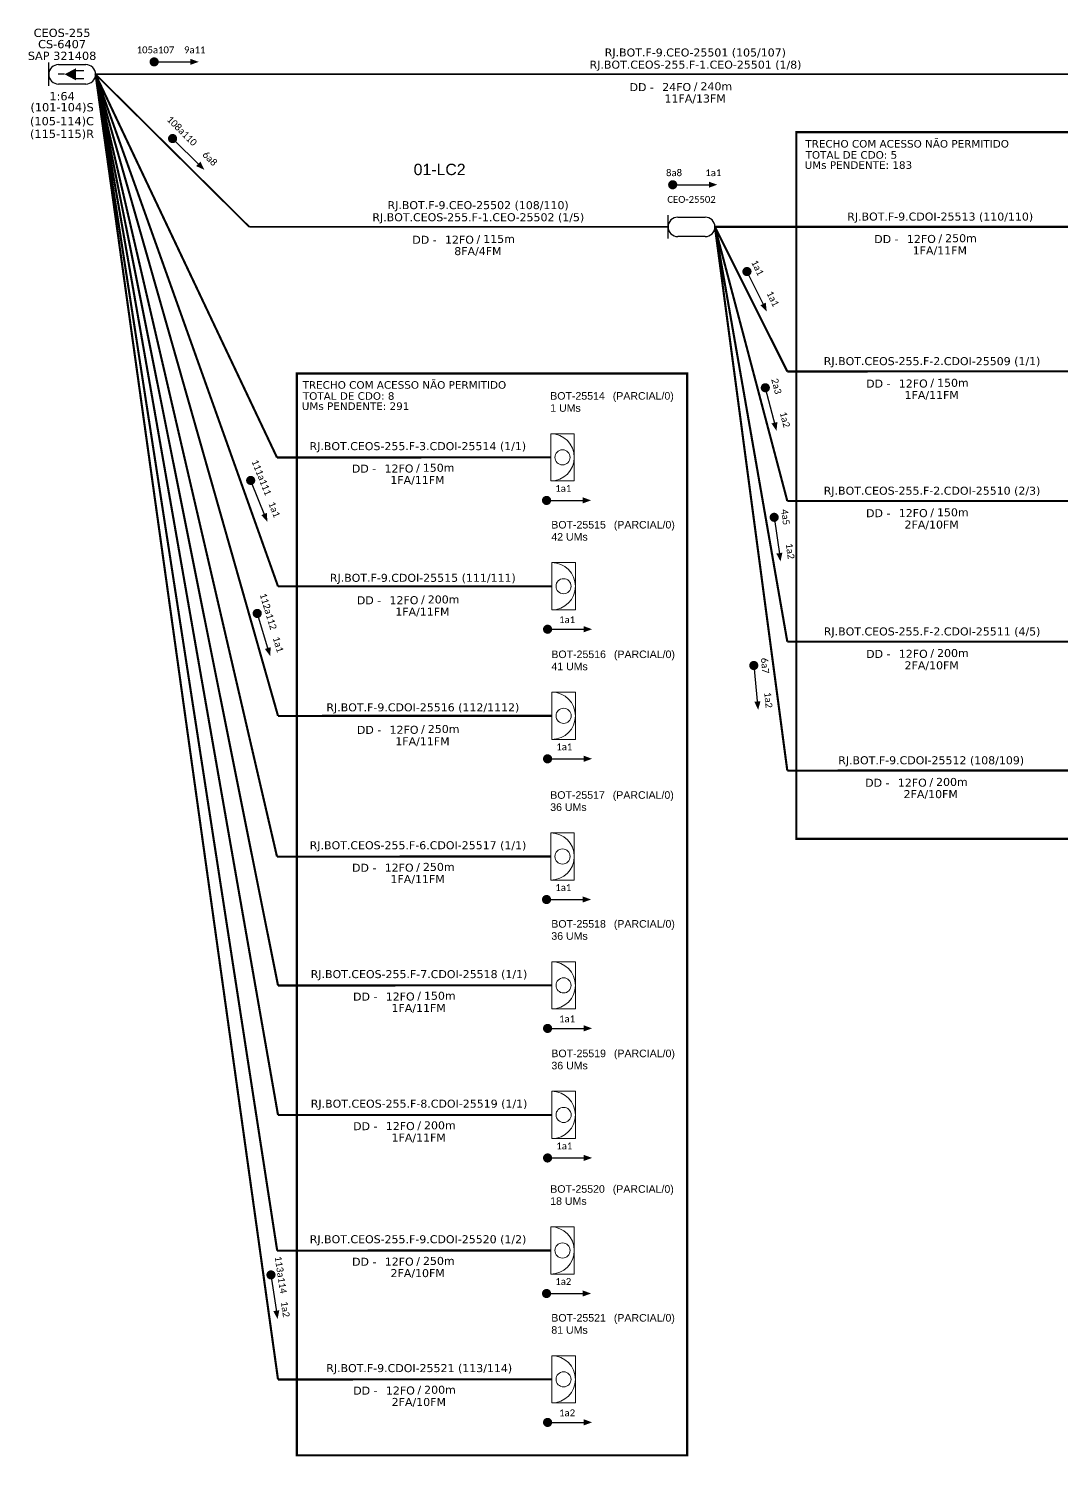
# Model space of a CAD drawing. Header units: millimetres. Extents: x 8324 to 9186, y -2611 to -1984.
# Drawn here: x 8484.9 to 8758.2, y -2611.3 to -2233.6 of the extents above; entities that cross this region are included whole.
import ezdxf
from ezdxf.enums import TextEntityAlignment as Align

# ---------------------------------------------------------------- set-up
doc = ezdxf.new("R2010")
doc.units = ezdxf.units.MM
doc.header["$MEASUREMENT"] = 0
for name, color, linetype, lineweight in [("20.0-LEGENDA DOS CDO'S", 1, 'Continuous', 0), ('20.1-CDO_INTERIOR', 1, 'Continuous', 0), ('40.1-ETIQUETAS', 1, 'Continuous', 20)]:
    doc.layers.add(name, color=color, linetype=linetype, lineweight=lineweight)
for name, color, linetype in [('20.4-CEOS', 1, 'Continuous'), ('CAP a instalar', 1, 'Continuous'), ('CD de instalação futura', 8, 'Continuous'), ('SETA', 7, 'Continuous')]:
    doc.layers.add(name, color=color, linetype=linetype)
doc.styles.add('ARIAL', font='arial.ttf')
doc.styles.add('siredit', font='verdana.ttf')
doc.linetypes.add('FENCELINE1', pattern='A,0.25,-0.1,[133,ltypeshp.shx,S=0.1,R=0,X=-0.1,Y=0],-0.1,1', length=1.45)

# ---------------------------------------------------------------- blocks, each defined once
blk = doc.blocks.new('CEOS_RP_CT_DRT')
at = {"layer": '20.4-CEOS', "color": 0}
for p, q in [((-4.54, 1.19), (-1.19, 1.19)), ((-1.19, -1.19), (-4.54, -1.19))]:
    blk.add_line(p, q, dxfattribs=at)
for points in [[(-5.73, -1.43), (-5.73, 1.44)], [(-3.79, 0), (-4.59, 0)], [(-2.47, 0.48), (-1.45, 0.48)], [(-2.47, -0.52), (-1.45, -0.52)]]:
    blk.add_lwpolyline(points, dxfattribs=at)
blk.add_lwpolyline([(-3.79, 0, 0, 1.47, 0), (-2.41, 0, 1.47, 1.47, 0)], format="xyseb", dxfattribs=at)
for centre, start, end in [((-4.54, 0), 90, 270), ((-1.19, 0), 270, 90)]:
    blk.add_arc(centre, 1.19, start, end, dxfattribs=at)
at = {"layer": '20.4-CEOS', "color": 7, "style": 'siredit'}
for tag, p in [('Nº_DA_CEOS', (-2.86, 5.6)), ('LOCAL', (-2.86, 4.24)), ('SAP', (-2.86, 2.78)), ('RACIO_SPLITAGEM', (-2.86, -1.88)), ('FIBRAS_SPLITTER', (-2.86, -3.58)), ('FIBRAS_TOP_C', (-2.86, -5.08)), ('RESERVA_FINAIS', (-2.86, -6.39))]:
    blk.add_attdef(tag, text='', height=1.01, dxfattribs=at).set_placement(p, align=Align.TOP_CENTER)
blk = doc.blocks.new('CDOI_INT')
at = {"layer": '20.1-CDO_INTERIOR', "color": 0, "lineweight": 18}
blk.add_lwpolyline([(4.25, -4.25), (4.25, 4.25), (0, 4.25), (0, -4.25)], close=True, dxfattribs=at)
blk.add_circle((2.12, 0), 1.36, dxfattribs=at)
blk.add_arc((0, 0), 4.25, 270, 90, dxfattribs=at)
at = {"layer": "20.0-LEGENDA DOS CDO'S", "color": 0, "style": 'ARIAL'}
for tag, p in [('CDO_N', (-0.08, 10.38)), ('SPLITER_1', (21.18, 10.38)), ('SURVEY', (-0.08, 8.2)), ('SPLITER_2', (21.19, 8.68)), ('SAP', (-0.08, 6.23)), ('1:XX', (5.94, -2.22)), ('UMS', (5.94, -4.24))]:
    blk.add_attdef(tag, p, '', height=1.36, dxfattribs=at)
blk.add_attdef('FIBRAS_UTILIZADAS', text='', height=1.36, dxfattribs=at).set_placement((15.34, 10.38), align=Align.CENTER)
blk = doc.blocks.new('ETIQUETA_RS5F')
at = {"layer": '40.1-ETIQUETAS', "color": 0, "style": 'siredit'}
blk.add_text('/', height=1.5, dxfattribs=at).set_placement((1.55, -1.95), align=Align.MIDDLE_RIGHT)
for tag, p in [('ETIQUETA_R_SECUNDARIA', (1.18, 2.1)), ('ETIQUETA_R_PRIMARIA', (1.18, 4.1)), ('F_ATIVAS/F_MORTAS', (1.11, -4.24))]:
    blk.add_attdef(tag, text='', height=1.5, dxfattribs=at).set_placement(p, align=Align.MIDDLE_CENTER)
for tag, p in [('TIPO_CABO', (-6.62, -2.12)), ('CAP_CABO', (0.37, -2.09))]:
    blk.add_attdef(tag, text='', height=1.5, dxfattribs=at).set_placement(p, align=Align.MIDDLE_RIGHT)
blk.add_attdef('METROS', text='', height=1.5, dxfattribs=at).set_placement((2.11, -1.95), align=Align.MIDDLE_LEFT)
for tag, p in [('FUSÃO_1', (0.82, -8.39)), ('FUSÃO_2', (0.82, -10.6)), ('FUSÃO_3', (0.82, -12.93)), ('FUSÃO_4', (0.82, -15.14)), ('FUSÃO_5', (0.82, -17.16))]:
    blk.add_attdef(tag, text='', height=1.5, dxfattribs=at).set_placement(p, align=Align.CENTER)
blk = doc.blocks.new('A$C4AE13D6C')
at = {"layer": '20.4-CEOS', "color": 1}
for p, q in [((2.58, 5.68), (9.8, 5.68)), ((9.8, 0.53), (2.58, 0.53))]:
    blk.add_line(p, q, dxfattribs=at)
blk.add_lwpolyline([(0, 0), (0, 6.21)], dxfattribs=at)
for centre, start, end in [((2.58, 3.11), 90, 270), ((9.8, 3.11), 270, 90)]:
    blk.add_arc(centre, 2.58, start, end, dxfattribs=at)

msp = doc.modelspace()

# ---------------------------------------------------------------- linework, layer by layer
at = {"const_width": 1.21}
for points in [[(8517.53, -2242.43, 1), (8518.74, -2242.43, 1)], [(8522.58, -2262.28, 1), (8523.44, -2263.13, 1)], [(8654.74, -2274.93, 1), (8655.95, -2274.93, 1)], [(8674.72, -2297.34, 1), (8675.26, -2298.43, 1)], [(8679.7, -2328.03, 1), (8680, -2329.2, 1)], [(8543.45, -2352.57, 1), (8543.9, -2353.69, 1)], [(8621.36, -2358.42, 1), (8622.57, -2358.42, 1)], [(8682.11, -2362.29, 1), (8682.28, -2363.48, 1)], [(8545.23, -2387.73, 1), (8545.58, -2388.89, 1)], [(8621.63, -2392.5, 1), (8622.84, -2392.5, 1)], [(8676.74, -2401.48, 1), (8676.86, -2402.68, 1)], [(8621.63, -2426.77, 1), (8622.84, -2426.77, 1)], [(8621.36, -2463.99, 1), (8622.57, -2463.99, 1)], [(8621.63, -2498.08, 1), (8622.84, -2498.08, 1)], [(8621.63, -2532.34, 1), (8622.84, -2532.34, 1)], [(8548.96, -2562.68, 1), (8549.13, -2563.87, 1)], [(8621.36, -2568.2, 1), (8622.57, -2568.2, 1)], [(8621.63, -2602.29, 1), (8622.84, -2602.29, 1)]]:
    msp.add_lwpolyline(points, format="xyb", close=True, dxfattribs=at)
at = {"color": 3, "const_width": 0.6}
for points in [[(8688.06, -2260.98), (8796.6, -2260.98), (8796.6, -2447.9), (8688.06, -2447.9)], [(8555.9, -2324.82), (8659.18, -2324.82), (8659.18, -2610.99), (8555.9, -2610.99)]]:
    msp.add_lwpolyline(points, close=True, dxfattribs=at)
at = {"layer": 'CAP a instalar', "color": 8, "ltscale": 7, "const_width": 0.565}
for points in [[(8502.62, -2245.7), (8550.64, -2347.07)], [(8502.62, -2245.7), (8550.91, -2381.15)], [(8502.62, -2245.7), (8550.91, -2415.42)], [(8502.62, -2245.7), (8550.64, -2452.64)], [(8502.62, -2245.7), (8550.91, -2486.72)], [(8502.62, -2245.7), (8550.91, -2520.99)], [(8550.69, -2556.85), (8502.62, -2245.7)], [(8666.51, -2286.07), (8761.48, -2286.05)], [(8666.51, -2286.07), (8685.67, -2324.31)], [(8666.51, -2286.07), (8685.67, -2358.58)], [(8666.51, -2286.07), (8685.67, -2395.8)], [(8666.51, -2286.07), (8685.67, -2429.88)], [(8685.67, -2324.31), (8761.24, -2324.28)], [(8550.64, -2347.07), (8623.06, -2347.03)], [(8685.67, -2358.58), (8761.21, -2358.55)], [(8550.91, -2381.15), (8623.35, -2381.12)], [(8685.67, -2395.8), (8761.48, -2395.76)], [(8550.91, -2415.42), (8623.36, -2415.39)], [(8685.67, -2429.88), (8761.48, -2429.85)], [(8550.64, -2452.64), (8623.06, -2452.6)], [(8550.91, -2486.72), (8623.35, -2486.69)], [(8550.91, -2520.99), (8623.36, -2520.96)], [(8550.64, -2556.85), (8623.06, -2556.81)]]:
    msp.add_lwpolyline(points, dxfattribs=at)
at = {"layer": 'CAP a instalar', "color": 252, "ltscale": 7, "const_width": 0.565}
for points in [[(8550.91, -2590.93), (8502.62, -2245.7)], [(8550.91, -2590.93), (8623.35, -2590.9)]]:
    msp.add_lwpolyline(points, dxfattribs=at)
at = {"layer": 'CAP a instalar', "color": 10, "ltscale": 7, "const_width": 0.467}
for points in [[(8502.62, -2245.7), (8794.49, -2245.7)], [(8502.62, -2245.7), (8543.32, -2286.07)], [(8543.32, -2286.07), (8654.13, -2286.07)]]:
    msp.add_lwpolyline(points, dxfattribs=at)
at = {"layer": 'SETA'}
for points in [[(8518.14, -2242.43), (8528.54, -2242.43)], [(8523.01, -2262.71), (8530.41, -2270.01)], [(8655.34, -2274.93), (8665.74, -2274.93)], [(8674.99, -2297.89), (8679.6, -2307.21)], [(8679.85, -2328.61), (8682.45, -2338.68)], [(8543.67, -2353.13), (8547.54, -2362.79)], [(8621.97, -2358.42), (8632.37, -2358.42)], [(8682.19, -2362.88), (8683.66, -2373.18)], [(8545.41, -2388.31), (8548.43, -2398.27)], [(8622.23, -2392.5), (8632.64, -2392.5)], [(8676.8, -2402.08), (8677.82, -2412.43)], [(8622.23, -2426.77), (8632.64, -2426.77)], [(8621.97, -2463.99), (8632.37, -2463.99)], [(8622.23, -2498.08), (8632.64, -2498.08)], [(8622.23, -2532.34), (8632.64, -2532.34)], [(8549.04, -2563.27), (8550.56, -2573.56)], [(8621.97, -2568.2), (8632.37, -2568.2)], [(8622.23, -2602.29), (8632.64, -2602.29)]]:
    msp.add_lwpolyline(points, dxfattribs=at)
for points in [[(8527.7, -2241.61), (8529.92, -2242.42), (8527.7, -2243.22)], [(8530.4, -2268.84), (8531.41, -2270.97), (8529.26, -2269.99)], [(8664.91, -2274.11), (8667.13, -2274.91), (8664.91, -2275.72)], [(8679.97, -2306.1), (8680.22, -2308.45), (8678.52, -2306.81)], [(8683.04, -2337.67), (8682.82, -2340.02), (8681.48, -2338.07)], [(8631.53, -2357.6), (8633.75, -2358.4), (8631.53, -2359.21)], [(8547.99, -2361.71), (8548.07, -2364.06), (8546.5, -2362.31)], [(8684.36, -2372.24), (8683.87, -2374.55), (8682.76, -2372.47)], [(8631.8, -2391.68), (8634.02, -2392.49), (8631.8, -2393.3)], [(8548.97, -2397.23), (8548.84, -2399.58), (8547.43, -2397.7)], [(8678.56, -2411.52), (8677.97, -2413.81), (8676.95, -2411.68)], [(8631.8, -2425.95), (8634.02, -2426.76), (8631.8, -2427.56)], [(8631.53, -2463.17), (8633.75, -2463.98), (8631.53, -2464.78)], [(8631.8, -2497.25), (8634.02, -2498.06), (8631.8, -2498.87)], [(8631.8, -2531.52), (8634.02, -2532.33), (8631.8, -2533.14)], [(8631.53, -2567.38), (8633.75, -2568.19), (8631.53, -2568.99)], [(8551.26, -2572.62), (8550.78, -2574.93), (8549.66, -2572.85)], [(8631.8, -2601.46), (8634.02, -2602.27), (8631.8, -2603.08)]]:
    msp.add_solid(points, dxfattribs=at)

# ---------------------------------------------------------------- block references
at = {"color": 2, "linetype": 'FENCELINE1'}
msp.add_blockref('A$C4AE13D6C', (8654.13, -2289.18), dxfattribs=at)
at = {"layer": '20.4-CEOS'}
ref = msp.add_blockref('CEOS_RP_CT_DRT', (8502.63, -2245.71), dxfattribs=dict(at, xscale=2.161665797233582, yscale=2.161665797233582, zscale=2.161665791999999))
ref.add_attrib('Nº_DA_CEOS', 'CEOS-255', dxfattribs={"color": 7, "height": 2.183, "style": 'siredit'}).set_placement((8493.77, -2233.65), align=Align.TOP_CENTER)
ref.add_attrib('LOCAL', 'CS-6407', dxfattribs={"color": 7, "height": 2.183, "style": 'siredit'}).set_placement((8493.77, -2236.63), align=Align.TOP_CENTER)
ref.add_attrib('SAP', 'SAP 321408', dxfattribs={"color": 7, "height": 2.183, "style": 'siredit'}).set_placement((8493.77, -2239.73), align=Align.TOP_CENTER)
ref.add_attrib('RACIO_SPLITAGEM', '1:64', dxfattribs={"color": 7, "height": 2.183, "style": 'siredit'}).set_placement((8493.77, -2250.41), align=Align.TOP_CENTER)
ref.add_attrib('FIBRAS_SPLITTER', '(101-104)S', dxfattribs={"color": 7, "height": 2.183, "style": 'siredit'}).set_placement((8493.77, -2253.33), align=Align.TOP_CENTER)
ref.add_attrib('FIBRAS_TOP_C', '(105-114)C', dxfattribs={"color": 7, "height": 2.183, "style": 'siredit'}).set_placement((8493.75, -2257.01), align=Align.TOP_CENTER)
ref.add_attrib('RESERVA_FINAIS', '(115-115)R', dxfattribs={"color": 7, "height": 2.183, "style": 'siredit'}).set_placement((8493.75, -2260.37), align=Align.TOP_CENTER)
at = {"layer": 'CAP a instalar', "color": 1, "linetype": 'FENCELINE1', "ltscale": 7}
ref = msp.add_blockref('ETIQUETA_RS5F', (8659.71, -2246.12), dxfattribs=dict(at, xscale=1.411343981848631, yscale=1.411343981849711, zscale=1.411343981849999))
ref.add_attrib('ETIQUETA_R_PRIMARIA', 'RJ.BOT.F-9.CEO-25501 (105/107)', dxfattribs={"layer": '40.1-ETIQUETAS', "color": 0, "height": 2.117, "style": 'siredit'}).set_placement((8661.33, -2239.94), align=Align.MIDDLE_CENTER)
ref.add_attrib('ETIQUETA_R_SECUNDARIA', 'RJ.BOT.CEOS-255.F-1.CEO-25501 (1/8)', dxfattribs={"layer": '40.1-ETIQUETAS', "color": 0, "height": 2.117, "style": 'siredit'}).set_placement((8661.38, -2243.15), align=Align.MIDDLE_CENTER)
ref.add_attrib('TIPO_CABO', 'DD -', dxfattribs={"layer": '40.1-ETIQUETAS', "color": 0, "height": 2.117, "style": 'siredit'}).set_placement((8650.37, -2249.11), align=Align.MIDDLE_RIGHT)
ref.add_attrib('CAP_CABO', '24FO', dxfattribs={"layer": '40.1-ETIQUETAS', "color": 0, "height": 2.117, "style": 'siredit'}).set_placement((8660.22, -2249.07), align=Align.MIDDLE_RIGHT)
ref.add_attrib('METROS', '240m', dxfattribs={"layer": '40.1-ETIQUETAS', "color": 0, "height": 2.117, "style": 'siredit'}).set_placement((8662.69, -2248.88), align=Align.MIDDLE_LEFT)
ref.add_attrib('F_ATIVAS/F_MORTAS', '11FA/13FM', dxfattribs={"layer": '40.1-ETIQUETAS', "color": 0, "height": 2.117, "style": 'siredit'}).set_placement((8661.28, -2252.11), align=Align.MIDDLE_CENTER)
ref = msp.add_blockref('ETIQUETA_RS5F', (8602.23, -2286.49), dxfattribs=dict(at, xscale=1.411343981848631, yscale=1.411343981849711, zscale=1.411343981849999))
ref.add_attrib('ETIQUETA_R_PRIMARIA', 'RJ.BOT.F-9.CEO-25502 (108/110)', dxfattribs={"layer": '40.1-ETIQUETAS', "color": 0, "height": 2.117, "style": 'siredit'}).set_placement((8603.85, -2280.32), align=Align.MIDDLE_CENTER)
ref.add_attrib('ETIQUETA_R_SECUNDARIA', 'RJ.BOT.CEOS-255.F-1.CEO-25502 (1/5)', dxfattribs={"layer": '40.1-ETIQUETAS', "color": 0, "height": 2.117, "style": 'siredit'}).set_placement((8603.9, -2283.52), align=Align.MIDDLE_CENTER)
ref.add_attrib('TIPO_CABO', 'DD -', dxfattribs={"layer": '40.1-ETIQUETAS', "color": 0, "height": 2.117, "style": 'siredit'}).set_placement((8592.89, -2289.48), align=Align.MIDDLE_RIGHT)
ref.add_attrib('CAP_CABO', '12FO', dxfattribs={"layer": '40.1-ETIQUETAS', "color": 0, "height": 2.117, "style": 'siredit'}).set_placement((8602.74, -2289.45), align=Align.MIDDLE_RIGHT)
ref.add_attrib('METROS', '115m', dxfattribs={"layer": '40.1-ETIQUETAS', "color": 0, "height": 2.117, "style": 'siredit'}).set_placement((8605.21, -2289.25), align=Align.MIDDLE_LEFT)
ref.add_attrib('F_ATIVAS/F_MORTAS', '8FA/4FM', dxfattribs={"layer": '40.1-ETIQUETAS', "color": 0, "height": 2.117, "style": 'siredit'}).set_placement((8603.8, -2292.48), align=Align.MIDDLE_CENTER)
at = {"layer": 'CAP a instalar', "color": 8, "linetype": 'FENCELINE1', "ltscale": 7}
ref = msp.add_blockref('ETIQUETA_RS5F', (8724.45, -2286.31), dxfattribs=dict(at, xscale=1.411343981848631, yscale=1.411343981849711, zscale=1.411343981849999))
ref.add_attrib('ETIQUETA_R_SECUNDARIA', 'RJ.BOT.F-9.CDOI-25513 (110/110)', dxfattribs={"layer": '40.1-ETIQUETAS', "color": 0, "height": 2.117, "style": 'siredit'}).set_placement((8726.12, -2283.34), align=Align.MIDDLE_CENTER)
ref.add_attrib('TIPO_CABO', 'DD -', dxfattribs={"layer": '40.1-ETIQUETAS', "color": 0, "height": 2.117, "style": 'siredit'}).set_placement((8715.11, -2289.29), align=Align.MIDDLE_RIGHT)
ref.add_attrib('CAP_CABO', '12FO', dxfattribs={"layer": '40.1-ETIQUETAS', "color": 0, "height": 2.117, "style": 'siredit'}).set_placement((8724.97, -2289.26), align=Align.MIDDLE_RIGHT)
ref.add_attrib('METROS', '250m', dxfattribs={"layer": '40.1-ETIQUETAS', "color": 0, "height": 2.117, "style": 'siredit'}).set_placement((8727.43, -2289.06), align=Align.MIDDLE_LEFT)
ref.add_attrib('F_ATIVAS/F_MORTAS', '1FA/11FM', dxfattribs={"layer": '40.1-ETIQUETAS', "color": 0, "height": 2.117, "style": 'siredit'}).set_placement((8726.02, -2292.3), align=Align.MIDDLE_CENTER)
ref = msp.add_blockref('ETIQUETA_RS5F', (8722.3, -2324.55), dxfattribs=dict(at, xscale=1.411343981848631, yscale=1.411343981849711, zscale=1.411343981849999))
ref.add_attrib('ETIQUETA_R_SECUNDARIA', 'RJ.BOT.CEOS-255.F-2.CDOI-25509 (1/1)', dxfattribs={"layer": '40.1-ETIQUETAS', "color": 0, "height": 2.117, "style": 'siredit'}).set_placement((8723.97, -2321.58), align=Align.MIDDLE_CENTER)
ref.add_attrib('TIPO_CABO', 'DD -', dxfattribs={"layer": '40.1-ETIQUETAS', "color": 0, "height": 2.117, "style": 'siredit'}).set_placement((8712.97, -2327.53), align=Align.MIDDLE_RIGHT)
ref.add_attrib('CAP_CABO', '12FO', dxfattribs={"layer": '40.1-ETIQUETAS', "color": 0, "height": 2.117, "style": 'siredit'}).set_placement((8722.82, -2327.5), align=Align.MIDDLE_RIGHT)
ref.add_attrib('METROS', '150m', dxfattribs={"layer": '40.1-ETIQUETAS', "color": 0, "height": 2.117, "style": 'siredit'}).set_placement((8725.29, -2327.31), align=Align.MIDDLE_LEFT)
ref.add_attrib('F_ATIVAS/F_MORTAS', '1FA/11FM', dxfattribs={"layer": '40.1-ETIQUETAS', "color": 0, "height": 2.117, "style": 'siredit'}).set_placement((8723.87, -2330.54), align=Align.MIDDLE_CENTER)
ref = msp.add_blockref('ETIQUETA_RS5F', (8586.23, -2347.03), dxfattribs=dict(at, xscale=1.411343981848631, yscale=1.411343981849711, zscale=1.411343981849999))
ref.add_attrib('ETIQUETA_R_SECUNDARIA', 'RJ.BOT.CEOS-255.F-3.CDOI-25514 (1/1)', dxfattribs={"layer": '40.1-ETIQUETAS', "color": 0, "height": 2.117, "style": 'siredit'}).set_placement((8587.9, -2344.06), align=Align.MIDDLE_CENTER)
ref.add_attrib('TIPO_CABO', 'DD -', dxfattribs={"layer": '40.1-ETIQUETAS', "color": 0, "height": 2.117, "style": 'siredit'}).set_placement((8576.89, -2350.01), align=Align.MIDDLE_RIGHT)
ref.add_attrib('CAP_CABO', '12FO', dxfattribs={"layer": '40.1-ETIQUETAS', "color": 0, "height": 2.117, "style": 'siredit'}).set_placement((8586.75, -2349.98), align=Align.MIDDLE_RIGHT)
ref.add_attrib('METROS', '150m', dxfattribs={"layer": '40.1-ETIQUETAS', "color": 0, "height": 2.117, "style": 'siredit'}).set_placement((8589.21, -2349.78), align=Align.MIDDLE_LEFT)
ref.add_attrib('F_ATIVAS/F_MORTAS', '1FA/11FM', dxfattribs={"layer": '40.1-ETIQUETAS', "color": 0, "height": 2.117, "style": 'siredit'}).set_placement((8587.8, -2353.02), align=Align.MIDDLE_CENTER)
ref = msp.add_blockref('ETIQUETA_RS5F', (8722.29, -2358.82), dxfattribs=dict(at, xscale=1.411343981848631, yscale=1.411343981849711, zscale=1.411343981849999))
ref.add_attrib('ETIQUETA_R_SECUNDARIA', 'RJ.BOT.CEOS-255.F-2.CDOI-25510 (2/3)', dxfattribs={"layer": '40.1-ETIQUETAS', "color": 0, "height": 2.117, "style": 'siredit'}).set_placement((8723.96, -2355.85), align=Align.MIDDLE_CENTER)
ref.add_attrib('TIPO_CABO', 'DD -', dxfattribs={"layer": '40.1-ETIQUETAS', "color": 0, "height": 2.117, "style": 'siredit'}).set_placement((8712.95, -2361.8), align=Align.MIDDLE_RIGHT)
ref.add_attrib('CAP_CABO', '12FO', dxfattribs={"layer": '40.1-ETIQUETAS', "color": 0, "height": 2.117, "style": 'siredit'}).set_placement((8722.81, -2361.77), align=Align.MIDDLE_RIGHT)
ref.add_attrib('METROS', '150m', dxfattribs={"layer": '40.1-ETIQUETAS', "color": 0, "height": 2.117, "style": 'siredit'}).set_placement((8725.27, -2361.57), align=Align.MIDDLE_LEFT)
ref.add_attrib('F_ATIVAS/F_MORTAS', '2FA/10FM', dxfattribs={"layer": '40.1-ETIQUETAS', "color": 0, "height": 2.117, "style": 'siredit'}).set_placement((8723.86, -2364.81), align=Align.MIDDLE_CENTER)
ref = msp.add_blockref('ETIQUETA_RS5F', (8587.55, -2381.86), dxfattribs=dict(at, xscale=1.411343981848631, yscale=1.411343981849711, zscale=1.411343981849999))
ref.add_attrib('ETIQUETA_R_SECUNDARIA', 'RJ.BOT.F-9.CDOI-25515 (111/111)', dxfattribs={"layer": '40.1-ETIQUETAS', "color": 0, "height": 2.117, "style": 'siredit'}).set_placement((8589.22, -2378.89), align=Align.MIDDLE_CENTER)
ref.add_attrib('TIPO_CABO', 'DD -', dxfattribs={"layer": '40.1-ETIQUETAS', "color": 0, "height": 2.117, "style": 'siredit'}).set_placement((8578.21, -2384.84), align=Align.MIDDLE_RIGHT)
ref.add_attrib('CAP_CABO', '12FO', dxfattribs={"layer": '40.1-ETIQUETAS', "color": 0, "height": 2.117, "style": 'siredit'}).set_placement((8588.06, -2384.81), align=Align.MIDDLE_RIGHT)
ref.add_attrib('METROS', '200m', dxfattribs={"layer": '40.1-ETIQUETAS', "color": 0, "height": 2.117, "style": 'siredit'}).set_placement((8590.53, -2384.61), align=Align.MIDDLE_LEFT)
ref.add_attrib('F_ATIVAS/F_MORTAS', '1FA/11FM', dxfattribs={"layer": '40.1-ETIQUETAS', "color": 0, "height": 2.117, "style": 'siredit'}).set_placement((8589.12, -2387.85), align=Align.MIDDLE_CENTER)
ref = msp.add_blockref('ETIQUETA_RS5F', (8722.31, -2396.03), dxfattribs=dict(at, xscale=1.411343981848631, yscale=1.411343981849711, zscale=1.411343981849999))
ref.add_attrib('ETIQUETA_R_SECUNDARIA', 'RJ.BOT.CEOS-255.F-2.CDOI-25511 (4/5)', dxfattribs={"layer": '40.1-ETIQUETAS', "color": 0, "height": 2.117, "style": 'siredit'}).set_placement((8723.98, -2393.07), align=Align.MIDDLE_CENTER)
ref.add_attrib('TIPO_CABO', 'DD -', dxfattribs={"layer": '40.1-ETIQUETAS', "color": 0, "height": 2.117, "style": 'siredit'}).set_placement((8712.97, -2399.02), align=Align.MIDDLE_RIGHT)
ref.add_attrib('CAP_CABO', '12FO', dxfattribs={"layer": '40.1-ETIQUETAS', "color": 0, "height": 2.117, "style": 'siredit'}).set_placement((8722.82, -2398.99), align=Align.MIDDLE_RIGHT)
ref.add_attrib('METROS', '200m', dxfattribs={"layer": '40.1-ETIQUETAS', "color": 0, "height": 2.117, "style": 'siredit'}).set_placement((8725.29, -2398.79), align=Align.MIDDLE_LEFT)
ref.add_attrib('F_ATIVAS/F_MORTAS', '2FA/10FM', dxfattribs={"layer": '40.1-ETIQUETAS', "color": 0, "height": 2.117, "style": 'siredit'}).set_placement((8723.87, -2402.03), align=Align.MIDDLE_CENTER)
ref = msp.add_blockref('ETIQUETA_RS5F', (8587.56, -2416.12), dxfattribs=dict(at, xscale=1.411343981848631, yscale=1.411343981849711, zscale=1.411343981849999))
ref.add_attrib('ETIQUETA_R_SECUNDARIA', 'RJ.BOT.F-9.CDOI-25516 (112/1112)', dxfattribs={"layer": '40.1-ETIQUETAS', "color": 0, "height": 2.117, "style": 'siredit'}).set_placement((8589.23, -2413.15), align=Align.MIDDLE_CENTER)
ref.add_attrib('TIPO_CABO', 'DD -', dxfattribs={"layer": '40.1-ETIQUETAS', "color": 0, "height": 2.117, "style": 'siredit'}).set_placement((8578.23, -2419.11), align=Align.MIDDLE_RIGHT)
ref.add_attrib('CAP_CABO', '12FO', dxfattribs={"layer": '40.1-ETIQUETAS', "color": 0, "height": 2.117, "style": 'siredit'}).set_placement((8588.08, -2419.08), align=Align.MIDDLE_RIGHT)
ref.add_attrib('METROS', '250m', dxfattribs={"layer": '40.1-ETIQUETAS', "color": 0, "height": 2.117, "style": 'siredit'}).set_placement((8590.54, -2418.88), align=Align.MIDDLE_LEFT)
ref.add_attrib('F_ATIVAS/F_MORTAS', '1FA/11FM', dxfattribs={"layer": '40.1-ETIQUETAS', "color": 0, "height": 2.117, "style": 'siredit'}).set_placement((8589.13, -2422.12), align=Align.MIDDLE_CENTER)
ref = msp.add_blockref('ETIQUETA_RS5F', (8722.05, -2430.12), dxfattribs=dict(at, xscale=1.411343981848631, yscale=1.411343981849711, zscale=1.411343981849999))
ref.add_attrib('ETIQUETA_R_SECUNDARIA', 'RJ.BOT.F-9.CDOI-25512 (108/109)', dxfattribs={"layer": '40.1-ETIQUETAS', "color": 0, "height": 2.117, "style": 'siredit'}).set_placement((8723.72, -2427.15), align=Align.MIDDLE_CENTER)
ref.add_attrib('TIPO_CABO', 'DD -', dxfattribs={"layer": '40.1-ETIQUETAS', "color": 0, "height": 2.117, "style": 'siredit'}).set_placement((8712.71, -2433.1), align=Align.MIDDLE_RIGHT)
ref.add_attrib('CAP_CABO', '12FO', dxfattribs={"layer": '40.1-ETIQUETAS', "color": 0, "height": 2.117, "style": 'siredit'}).set_placement((8722.57, -2433.07), align=Align.MIDDLE_RIGHT)
ref.add_attrib('METROS', '200m', dxfattribs={"layer": '40.1-ETIQUETAS', "color": 0, "height": 2.117, "style": 'siredit'}).set_placement((8725.03, -2432.88), align=Align.MIDDLE_LEFT)
ref.add_attrib('F_ATIVAS/F_MORTAS', '2FA/10FM', dxfattribs={"layer": '40.1-ETIQUETAS', "color": 0, "height": 2.117, "style": 'siredit'}).set_placement((8723.62, -2436.11), align=Align.MIDDLE_CENTER)
ref = msp.add_blockref('ETIQUETA_RS5F', (8586.28, -2452.6), dxfattribs=dict(at, xscale=1.411343981848631, yscale=1.411343981849711, zscale=1.411343981849999))
ref.add_attrib('ETIQUETA_R_SECUNDARIA', 'RJ.BOT.CEOS-255.F-6.CDOI-25517 (1/1)', dxfattribs={"layer": '40.1-ETIQUETAS', "color": 0, "height": 2.117, "style": 'siredit'}).set_placement((8587.95, -2449.63), align=Align.MIDDLE_CENTER)
ref.add_attrib('TIPO_CABO', 'DD -', dxfattribs={"layer": '40.1-ETIQUETAS', "color": 0, "height": 2.117, "style": 'siredit'}).set_placement((8576.94, -2455.58), align=Align.MIDDLE_RIGHT)
ref.add_attrib('CAP_CABO', '12FO', dxfattribs={"layer": '40.1-ETIQUETAS', "color": 0, "height": 2.117, "style": 'siredit'}).set_placement((8586.79, -2455.55), align=Align.MIDDLE_RIGHT)
ref.add_attrib('METROS', '250m', dxfattribs={"layer": '40.1-ETIQUETAS', "color": 0, "height": 2.117, "style": 'siredit'}).set_placement((8589.26, -2455.36), align=Align.MIDDLE_LEFT)
ref.add_attrib('F_ATIVAS/F_MORTAS', '1FA/11FM', dxfattribs={"layer": '40.1-ETIQUETAS', "color": 0, "height": 2.117, "style": 'siredit'}).set_placement((8587.84, -2458.59), align=Align.MIDDLE_CENTER)
ref = msp.add_blockref('ETIQUETA_RS5F', (8586.54, -2486.68), dxfattribs=dict(at, xscale=1.411343981848631, yscale=1.411343981849711, zscale=1.411343981849999))
ref.add_attrib('ETIQUETA_R_SECUNDARIA', 'RJ.BOT.CEOS-255.F-7.CDOI-25518 (1/1)', dxfattribs={"layer": '40.1-ETIQUETAS', "color": 0, "height": 2.117, "style": 'siredit'}).set_placement((8588.21, -2483.71), align=Align.MIDDLE_CENTER)
ref.add_attrib('TIPO_CABO', 'DD -', dxfattribs={"layer": '40.1-ETIQUETAS', "color": 0, "height": 2.117, "style": 'siredit'}).set_placement((8577.21, -2489.67), align=Align.MIDDLE_RIGHT)
ref.add_attrib('CAP_CABO', '12FO', dxfattribs={"layer": '40.1-ETIQUETAS', "color": 0, "height": 2.117, "style": 'siredit'}).set_placement((8587.06, -2489.64), align=Align.MIDDLE_RIGHT)
ref.add_attrib('METROS', '150m', dxfattribs={"layer": '40.1-ETIQUETAS', "color": 0, "height": 2.117, "style": 'siredit'}).set_placement((8589.53, -2489.44), align=Align.MIDDLE_LEFT)
ref.add_attrib('F_ATIVAS/F_MORTAS', '1FA/11FM', dxfattribs={"layer": '40.1-ETIQUETAS', "color": 0, "height": 2.117, "style": 'siredit'}).set_placement((8588.11, -2492.67), align=Align.MIDDLE_CENTER)
ref = msp.add_blockref('ETIQUETA_RS5F', (8586.56, -2520.95), dxfattribs=dict(at, xscale=1.411343981848631, yscale=1.411343981849711, zscale=1.411343981849999))
ref.add_attrib('ETIQUETA_R_SECUNDARIA', 'RJ.BOT.CEOS-255.F-8.CDOI-25519 (1/1)', dxfattribs={"layer": '40.1-ETIQUETAS', "color": 0, "height": 2.117, "style": 'siredit'}).set_placement((8588.23, -2517.98), align=Align.MIDDLE_CENTER)
ref.add_attrib('TIPO_CABO', 'DD -', dxfattribs={"layer": '40.1-ETIQUETAS', "color": 0, "height": 2.117, "style": 'siredit'}).set_placement((8577.22, -2523.94), align=Align.MIDDLE_RIGHT)
ref.add_attrib('CAP_CABO', '12FO', dxfattribs={"layer": '40.1-ETIQUETAS', "color": 0, "height": 2.117, "style": 'siredit'}).set_placement((8587.08, -2523.9), align=Align.MIDDLE_RIGHT)
ref.add_attrib('METROS', '200m', dxfattribs={"layer": '40.1-ETIQUETAS', "color": 0, "height": 2.117, "style": 'siredit'}).set_placement((8589.54, -2523.71), align=Align.MIDDLE_LEFT)
ref.add_attrib('F_ATIVAS/F_MORTAS', '1FA/11FM', dxfattribs={"layer": '40.1-ETIQUETAS', "color": 0, "height": 2.117, "style": 'siredit'}).set_placement((8588.13, -2526.94), align=Align.MIDDLE_CENTER)
ref = msp.add_blockref('ETIQUETA_RS5F', (8586.29, -2556.81), dxfattribs=dict(at, xscale=1.411343981848631, yscale=1.411343981849711, zscale=1.411343981849999))
ref.add_attrib('ETIQUETA_R_SECUNDARIA', 'RJ.BOT.CEOS-255.F-9.CDOI-25520 (1/2)', dxfattribs={"layer": '40.1-ETIQUETAS', "color": 0, "height": 2.117, "style": 'siredit'}).set_placement((8587.96, -2553.84), align=Align.MIDDLE_CENTER)
ref.add_attrib('TIPO_CABO', 'DD -', dxfattribs={"layer": '40.1-ETIQUETAS', "color": 0, "height": 2.117, "style": 'siredit'}).set_placement((8576.95, -2559.79), align=Align.MIDDLE_RIGHT)
ref.add_attrib('CAP_CABO', '12FO', dxfattribs={"layer": '40.1-ETIQUETAS', "color": 0, "height": 2.117, "style": 'siredit'}).set_placement((8586.81, -2559.76), align=Align.MIDDLE_RIGHT)
ref.add_attrib('METROS', '250m', dxfattribs={"layer": '40.1-ETIQUETAS', "color": 0, "height": 2.117, "style": 'siredit'}).set_placement((8589.27, -2559.57), align=Align.MIDDLE_LEFT)
ref.add_attrib('F_ATIVAS/F_MORTAS', '2FA/10FM', dxfattribs={"layer": '40.1-ETIQUETAS', "color": 0, "height": 2.117, "style": 'siredit'}).set_placement((8587.86, -2562.8), align=Align.MIDDLE_CENTER)
ref = msp.add_blockref('ETIQUETA_RS5F', (8586.59, -2590.89), dxfattribs=dict(at, xscale=1.411343981848631, yscale=1.411343981849711, zscale=1.411343981849999))
ref.add_attrib('ETIQUETA_R_SECUNDARIA', 'RJ.BOT.F-9.CDOI-25521 (113/114)', dxfattribs={"layer": '40.1-ETIQUETAS', "color": 0, "height": 2.117, "style": 'siredit'}).set_placement((8588.26, -2587.92), align=Align.MIDDLE_CENTER)
ref.add_attrib('TIPO_CABO', 'DD -', dxfattribs={"layer": '40.1-ETIQUETAS', "color": 0, "height": 2.117, "style": 'siredit'}).set_placement((8577.25, -2593.88), align=Align.MIDDLE_RIGHT)
ref.add_attrib('CAP_CABO', '12FO', dxfattribs={"layer": '40.1-ETIQUETAS', "color": 0, "height": 2.117, "style": 'siredit'}).set_placement((8587.11, -2593.85), align=Align.MIDDLE_RIGHT)
ref.add_attrib('METROS', '200m', dxfattribs={"layer": '40.1-ETIQUETAS', "color": 0, "height": 2.117, "style": 'siredit'}).set_placement((8589.57, -2593.65), align=Align.MIDDLE_LEFT)
ref.add_attrib('F_ATIVAS/F_MORTAS', '2FA/10FM', dxfattribs={"layer": '40.1-ETIQUETAS', "color": 0, "height": 2.117, "style": 'siredit'}).set_placement((8588.16, -2596.88), align=Align.MIDDLE_CENTER)
at = {"layer": 'CD de instalação futura', "color": 8, "ltscale": 11}
ref = msp.add_blockref('CDOI_INT', (8623.06, -2347.03), dxfattribs=dict(at, xscale=1.470653668531895, yscale=1.470653668531895, zscale=1.470653668531895))
ref.add_attrib('CDO_N', 'BOT-25514', (8622.94, -2331.77), dxfattribs={"layer": "20.0-LEGENDA DOS CDO'S", "color": 0, "height": 2, "style": 'ARIAL'})
ref.add_attrib('FIBRAS_UTILIZADAS', '     (PARCIAL/0)', dxfattribs={"layer": "20.0-LEGENDA DOS CDO'S", "color": 0, "height": 2.0005, "style": 'ARIAL'}).set_placement((8645.62, -2331.77), align=Align.CENTER)
ref.add_attrib('SURVEY', '1 UMs', (8622.94, -2334.97), dxfattribs={"layer": "20.0-LEGENDA DOS CDO'S", "color": 0, "height": 2, "style": 'ARIAL'})
ref = msp.add_blockref('CDOI_INT', (8623.35, -2381.12), dxfattribs=dict(at, xscale=1.470653668531895, yscale=1.470653668531895, zscale=1.470653668531895))
ref.add_attrib('CDO_N', 'BOT-25515', (8623.22, -2365.85), dxfattribs={"layer": "20.0-LEGENDA DOS CDO'S", "color": 0, "height": 2, "style": 'ARIAL'})
ref.add_attrib('FIBRAS_UTILIZADAS', '     (PARCIAL/0)', dxfattribs={"layer": "20.0-LEGENDA DOS CDO'S", "color": 0, "height": 2.0005, "style": 'ARIAL'}).set_placement((8645.9, -2365.85), align=Align.CENTER)
ref.add_attrib('SURVEY', '42 UMs', (8623.23, -2369.06), dxfattribs={"layer": "20.0-LEGENDA DOS CDO'S", "color": 0, "height": 2, "style": 'ARIAL'})
ref = msp.add_blockref('CDOI_INT', (8623.36, -2415.39), dxfattribs=dict(at, xscale=1.470653668531895, yscale=1.470653668531895, zscale=1.470653668531895))
ref.add_attrib('CDO_N', 'BOT-25516', (8623.24, -2400.12), dxfattribs={"layer": "20.0-LEGENDA DOS CDO'S", "color": 0, "height": 2, "style": 'ARIAL'})
ref.add_attrib('FIBRAS_UTILIZADAS', '     (PARCIAL/0)', dxfattribs={"layer": "20.0-LEGENDA DOS CDO'S", "color": 0, "height": 2.0005, "style": 'ARIAL'}).set_placement((8645.92, -2400.12), align=Align.CENTER)
ref.add_attrib('SURVEY', '41 UMs', (8623.25, -2403.33), dxfattribs={"layer": "20.0-LEGENDA DOS CDO'S", "color": 0, "height": 2, "style": 'ARIAL'})
ref = msp.add_blockref('CDOI_INT', (8623.06, -2452.6), dxfattribs=dict(at, xscale=1.470653668531895, yscale=1.470653668531895, zscale=1.470653668531895))
ref.add_attrib('CDO_N', 'BOT-25517', (8622.94, -2437.34), dxfattribs={"layer": "20.0-LEGENDA DOS CDO'S", "color": 0, "height": 2, "style": 'ARIAL'})
ref.add_attrib('FIBRAS_UTILIZADAS', '     (PARCIAL/0)', dxfattribs={"layer": "20.0-LEGENDA DOS CDO'S", "color": 0, "height": 2.0005, "style": 'ARIAL'}).set_placement((8645.62, -2437.34), align=Align.CENTER)
ref.add_attrib('SURVEY', '36 UMs', (8622.94, -2440.55), dxfattribs={"layer": "20.0-LEGENDA DOS CDO'S", "color": 0, "height": 2, "style": 'ARIAL'})
ref = msp.add_blockref('CDOI_INT', (8623.35, -2486.69), dxfattribs=dict(at, xscale=1.470653668531895, yscale=1.470653668531895, zscale=1.470653668531895))
ref.add_attrib('CDO_N', 'BOT-25518', (8623.22, -2471.42), dxfattribs={"layer": "20.0-LEGENDA DOS CDO'S", "color": 0, "height": 2, "style": 'ARIAL'})
ref.add_attrib('FIBRAS_UTILIZADAS', '     (PARCIAL/0)', dxfattribs={"layer": "20.0-LEGENDA DOS CDO'S", "color": 0, "height": 2.0005, "style": 'ARIAL'}).set_placement((8645.9, -2471.42), align=Align.CENTER)
ref.add_attrib('SURVEY', '36 UMs', (8623.23, -2474.63), dxfattribs={"layer": "20.0-LEGENDA DOS CDO'S", "color": 0, "height": 2, "style": 'ARIAL'})
ref = msp.add_blockref('CDOI_INT', (8623.36, -2520.96), dxfattribs=dict(at, xscale=1.470653668531895, yscale=1.470653668531895, zscale=1.470653668531895))
ref.add_attrib('CDO_N', 'BOT-25519', (8623.24, -2505.69), dxfattribs={"layer": "20.0-LEGENDA DOS CDO'S", "color": 0, "height": 2, "style": 'ARIAL'})
ref.add_attrib('FIBRAS_UTILIZADAS', '     (PARCIAL/0)', dxfattribs={"layer": "20.0-LEGENDA DOS CDO'S", "color": 0, "height": 2.0005, "style": 'ARIAL'}).set_placement((8645.92, -2505.69), align=Align.CENTER)
ref.add_attrib('SURVEY', '36 UMs', (8623.25, -2508.9), dxfattribs={"layer": "20.0-LEGENDA DOS CDO'S", "color": 0, "height": 2, "style": 'ARIAL'})
ref = msp.add_blockref('CDOI_INT', (8623.06, -2556.81), dxfattribs=dict(at, xscale=1.470653668531895, yscale=1.470653668531895, zscale=1.470653668531895))
ref.add_attrib('CDO_N', 'BOT-25520', (8622.94, -2541.55), dxfattribs={"layer": "20.0-LEGENDA DOS CDO'S", "color": 0, "height": 2, "style": 'ARIAL'})
ref.add_attrib('FIBRAS_UTILIZADAS', '     (PARCIAL/0)', dxfattribs={"layer": "20.0-LEGENDA DOS CDO'S", "color": 0, "height": 2.0005, "style": 'ARIAL'}).set_placement((8645.62, -2541.55), align=Align.CENTER)
ref.add_attrib('SURVEY', '18 UMs', (8622.94, -2544.75), dxfattribs={"layer": "20.0-LEGENDA DOS CDO'S", "color": 0, "height": 2, "style": 'ARIAL'})
at = {"layer": 'CD de instalação futura', "color": 252, "ltscale": 11}
ref = msp.add_blockref('CDOI_INT', (8623.35, -2590.9), dxfattribs=dict(at, xscale=1.470653668531895, yscale=1.470653668531895, zscale=1.470653668531895))
ref.add_attrib('CDO_N', 'BOT-25521', (8623.22, -2575.63), dxfattribs={"layer": "20.0-LEGENDA DOS CDO'S", "color": 0, "height": 2, "style": 'ARIAL'})
ref.add_attrib('FIBRAS_UTILIZADAS', '     (PARCIAL/0)', dxfattribs={"layer": "20.0-LEGENDA DOS CDO'S", "color": 0, "height": 2.0005, "style": 'ARIAL'}).set_placement((8645.9, -2575.63), align=Align.CENTER)
ref.add_attrib('SURVEY', '81 UMs', (8623.23, -2578.84), dxfattribs={"layer": "20.0-LEGENDA DOS CDO'S", "color": 0, "height": 2, "style": 'ARIAL'})

# ---------------------------------------------------------------- texts
at = {"color": 3}
for s, height, style, p in [('TRECHO COM ACESSO NÃO PERMITIDO', 2, 'siredit', (8690.44, -2265.09)), ('TOTAL DE CDO: 5', 2, 'siredit', (8690.51, -2268.03)), ('01-LC2', 3, 'ARIAL', (8586.8, -2272.37)), ('UMs PENDENTE: 183', 2, 'siredit', (8690.25, -2270.72)), ('TRECHO COM ACESSO NÃO PERMITIDO', 2, 'siredit', (8557.41, -2328.87)), ('TOTAL DE CDO: 8', 2, 'siredit', (8557.48, -2331.8)), ('UMs PENDENTE: 291', 2, 'siredit', (8557.21, -2334.49))]:
    msp.add_text(s, height=height, dxfattribs=dict(at, style=style)).set_placement(p)
at = {"char_height": 1.815, "width": 30.6841, "attachment_point": 5}
for s, insert in [('{\\fCalibri|b0|i0|c0|p34;\\C7;105a107}', (8518.49, -2239.25)), ('{\\fCalibri|b0|i0|c0|p34;\\C7;9a11}', (8528.88, -2239.25)), ('{\\fCalibri|b0|i0|c0|p34;\\C7;8a8}', (8655.7, -2271.75)), ('{\\fCalibri|b0|i0|c0|p34;\\C7;1a1}', (8666.09, -2271.75)), ('{\\fCalibri|b0|i0|c0|p34;\\C7;CEO-25502}', (8660.32, -2278.81)), ('{\\fCalibri|b0|i0|c0|p34;\\C7;1a1}', (8626.39, -2355.24)), ('{\\fCalibri|b0|i0|c0|p34;\\C7;1a1}', (8627.41, -2389.97)), ('{\\fCalibri|b0|i0|c0|p34;\\C7;1a1}', (8626.66, -2423.59)), ('{\\fCalibri|b0|i0|c0|p34;\\C7;1a1}', (8626.39, -2460.81)), ('{\\fCalibri|b0|i0|c0|p34;\\C7;1a1}', (8627.41, -2495.55)), ('{\\fCalibri|b0|i0|c0|p34;\\C7;1a1}', (8626.66, -2529.17)), ('{\\fCalibri|b0|i0|c0|p34;\\C7;1a2}', (8626.39, -2565.02)), ('{\\fCalibri|b0|i0|c0|p34;\\C7;1a2}', (8627.41, -2599.76))]:
    msp.add_mtext(s, dxfattribs=dict(at, insert=insert))
for s, insert, rotation in [('{\\fCalibri|b0|i0|c0|p34;\\C7;108a110}', (8525.49, -2260.69), 315.3668), ('{\\fCalibri|b0|i0|c0|p34;\\C7;6a8}', (8532.89, -2268), 315.3668), ('{\\fCalibri|b0|i0|c0|p34;\\C7;1a1}', (8677.79, -2296.89), 296.2851), ('{\\fCalibri|b0|i0|c0|p34;\\C7;1a1}', (8681.82, -2305.08), 296.2851), ('{\\fCalibri|b0|i0|c0|p34;\\C7;2a3}', (8682.8, -2328.21), 284.4878), ('{\\fCalibri|b0|i0|c0|p34;\\C7;1a2}', (8685.06, -2337.05), 284.4878), ('{\\fCalibri|b0|i0|c0|p34;\\C7;111a111}', (8546.54, -2352.35), 291.8364), ('{\\fCalibri|b0|i0|c0|p34;\\C7;1a1}', (8549.92, -2360.83), 291.8364), ('{\\fCalibri|b0|i0|c0|p34;\\C7;4a5}', (8685.16, -2362.81), 278.1158), ('{\\fCalibri|b0|i0|c0|p34;\\C7;1a2}', (8686.43, -2371.85), 278.1158), ('{\\fCalibri|b0|i0|c0|p34;\\C7;112a112}', (8548.33, -2387.78), 286.8749), ('{\\fCalibri|b0|i0|c0|p34;\\C7;1a1}', (8550.96, -2396.53), 286.8749), ('{\\fCalibri|b0|i0|c0|p34;\\C7;6a7}', (8679.77, -2402.13), 275.662), ('{\\fCalibri|b0|i0|c0|p34;\\C7;1a2}', (8680.65, -2411.22), 275.662), ('{\\fCalibri|b0|i0|c0|p34;\\C7;113a114}', (8551.64, -2563.26), 278.4077), ('{\\fCalibri|b0|i0|c0|p34;\\C7;1a2}', (8552.84, -2572.37), 278.4077)]:
    msp.add_mtext(s, dxfattribs=dict(at, insert=insert, rotation=rotation))

doc.saveas('drawing.dxf')
